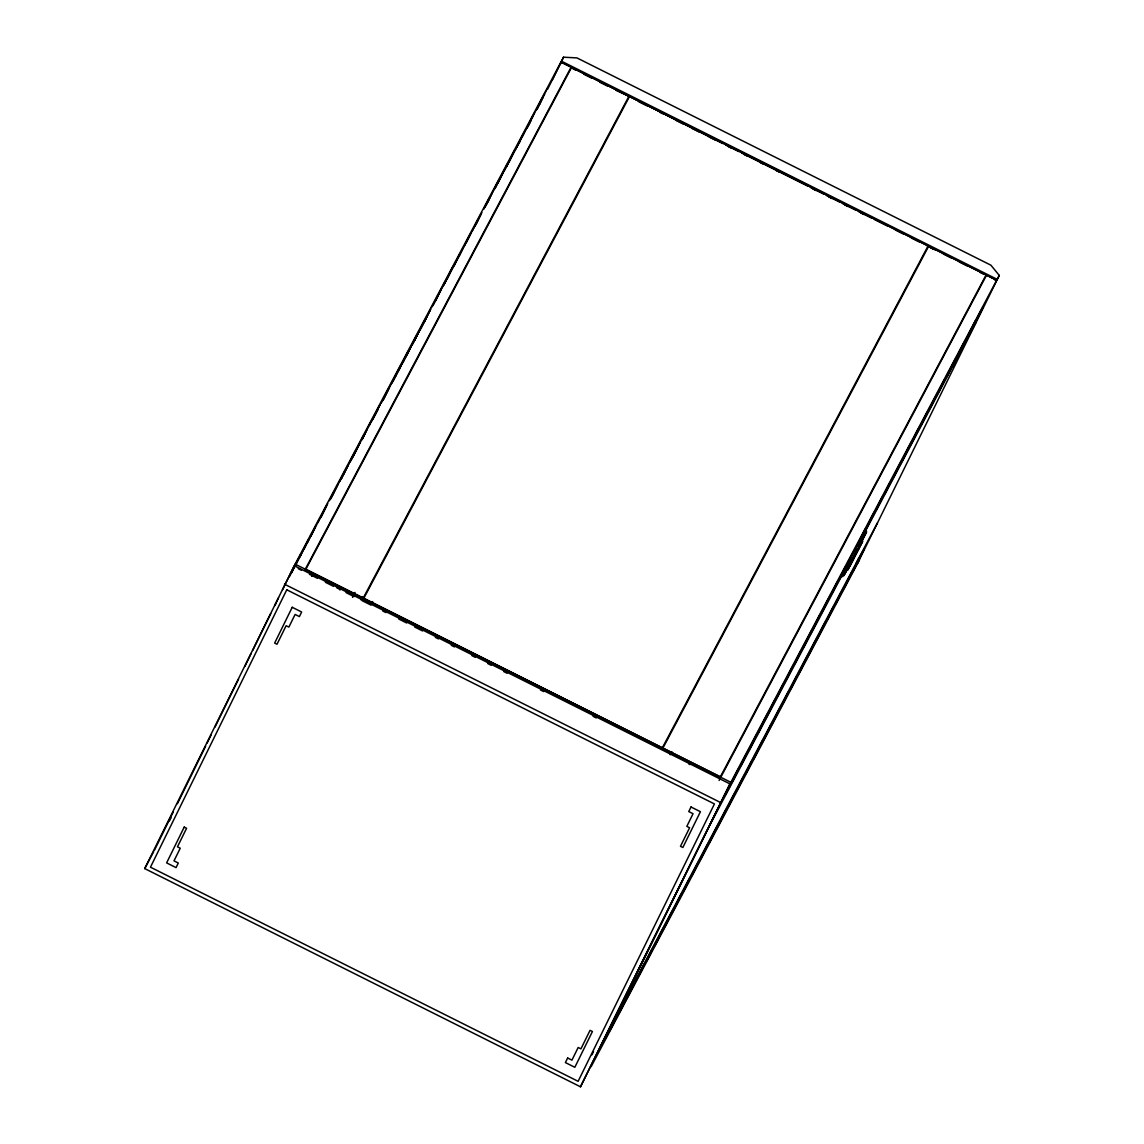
<?xml version="1.0" encoding="UTF-8"?>
<svg xmlns="http://www.w3.org/2000/svg" width="1144" height="1144" viewBox="0 0 1144 1144"><rect width="100%" height="100%" fill="white"/><g stroke="black" fill="none" stroke-linecap="round" stroke-linejoin="round"><path stroke-width="1.5" d="M851.064 562.548L849.692 565.308L850.779 563.277M851.865 561.132L852.881 559.001L851.794 561.089M862.276 540.197L862.647 539.41L862.133 540.34M846.603 570.255L845.988 571.6L846.674 570.313M847.046 569.354L847.918 569.784L862.647 541.427L850.95 563.792L850.149 563.391L851.679 560.417L849.62 564.164M849.506 565.708L850.063 564.535M861.518 541.741L861.847 541.026L862.447 541.77M861.961 540.869L862.361 539.925M846.403 570.656L847.404 568.611M852.137 560.403L853.395 557.957M850.521 564.635L849.849 566.066L850.578 564.678M853.624 558.587L853.209 559.445L853.581 558.544M861.175 542.456L862.161 540.468M846.918 569.569L847.876 567.653M850.721 563.234L850.092 564.593M852.209 560.446L852.923 559.03M860.731 543.357L861.646 541.527M850.893 563.863L850.407 564.864L850.979 563.921M853.324 559.23L852.823 560.217L853.252 559.173M144.73 868.596L294.265 565.737L730.015 783.926L580.48 1086.8L144.73 868.596L153.682 851.694M154.497 850.149L173.345 811.811M177.391 803.703L205.634 746.231M207.107 743.099L211.039 735.106M214.958 727.112L238.567 679.193M244.845 666.423L251.079 653.61M252.695 650.464L270.713 613.67M278.564 597.697L274.66 605.777L276.319 602.616M282.525 589.746L295.123 564.121L561.003 61.962L996.739 280.151L730.859 782.324L591.091 1066.737L856.985 564.578L999.27 275.404L990.89 265.179L576.933 57.901L563.52 57.2L547.618 89.189M289.546 576.562L297.068 561.489L296.653 562.276M291.52 572.944L301.258 553.567M294.98 566.409L304.719 547.047M299.914 556.985L308.594 539.725M304.118 548.934L312.04 533.19L311.626 533.976M307.564 542.399L315.501 526.655M310.696 536.593L319.691 518.747M317.875 522.622L323.566 511.425M320.263 518.332L326.612 505.691M321.064 517.145L327.756 503.517M329.4 500.729L333.948 491.834M330.702 498.941L338.138 483.926M331.86 496.768L340.111 480.294M339.854 481.338L345.459 470.07M341.069 479.35L348.505 464.335M342.957 475.79L352.381 457.014L351.966 457.8M350.207 461.876L356.985 448.305M351.78 458.916L360.031 442.571M354.483 454.025L363.906 435.249L363.477 436.036M361.661 439.925L367.367 428.714L366.938 429.515M362.133 439.453L370.813 422.193M369.312 425.353L375.432 413.484M371.7 421.063L377.734 409.137L377.305 409.924M380.838 403.589L385.8 393.893L385.385 394.694M382.153 401.658L389.26 387.373L388.831 388.159M391.291 384.055L396.167 374.317L395.752 375.103M392.506 382.196L400.772 365.608L400.357 366.395M401.744 364.664L407.693 352.552L407.278 353.339M402.888 362.619L411.154 346.017L410.725 346.804M407.078 354.568L415.758 337.308L415.343 338.095M412.026 345.016L419.219 330.788L418.804 331.574M413.67 342.228L415.901 337.695M416.23 336.965L422.679 324.252L422.25 325.039M419.691 330.444L427.284 315.544M423.966 322.579L430.745 309.023L423.623 323.437M432.375 306.363L437.651 295.953L437.237 296.754M433.605 304.375L441.112 289.432L440.697 290.218M435.564 300.886L442.27 287.258L441.841 288.045M443.815 284.541L445.717 280.723M442.728 286.915L449.177 274.188M443.958 284.928L452.638 267.667L452.223 268.454M447.089 279.122L456.098 261.132L455.669 261.933M453.181 267.381L459.545 254.612M454.325 265.337L463.735 246.689M458.944 256.628L467.195 240.168M464.636 245.56L471.071 232.847M571.256 67.954L305.605 569.698L720.134 777.276L985.799 275.532M466.595 242.056L474.531 226.312M472.286 230.988L477.992 219.777L477.563 220.577M474.674 226.698L481.023 214.042M475.904 224.71L481.853 212.584M483.826 209.095L489.518 198.012M485.042 207.236L492.549 192.278M487.001 203.732L493.707 190.104M494.194 189.504L496.424 184.956L496.01 185.757M494.179 189.632L501.029 176.248M495.495 187.702L504.075 170.513M497.797 183.355L507.95 163.192L507.536 163.992M504.633 170.227L511.411 156.671M514.442 150.922L506.592 166.738L507.007 165.937M508.894 162.376L519.476 141.427M515 150.65L522.937 134.906M519.204 142.6L525.968 129.158M522.651 136.079L529.844 121.836L529.429 122.637M526.926 128.214L533.304 115.315L532.875 116.102M531.474 119.19L528.499 125.254L528.914 124.596M531.803 118.475L535.606 110.954M536.479 109.953L541.369 100.071L540.955 100.872M537.294 108.637L544.83 93.551L544.401 94.337M543 97.426L538.867 105.791L539.282 105.005M552.523 79.565L563.52 57.2M363.277 597.983L628.699 96.711M363.821 598.255L629.486 96.511L615.944 90.319M662.39 747.761L928.041 246.017L933.146 249.163M662.934 748.033L928.356 246.761M719.104 780.423L986.328 275.532M591.934 1054.782L593.507 1051.579M580.48 1086.8L730.015 783.926M860.674 543.858L866.509 531.974L865.851 528.313L839.01 580.022M866.251 528.514L841.04 577.334L848.877 560.36M857.6 545.087L865.851 528.313M862.061 536.493L871.485 517.717L871.056 518.518M865.522 529.958L874.931 511.196L874.516 511.983M841.04 577.334L843.986 575.475L866.509 531.974M850.95 563.792L852.337 560.975M856.341 563.048L858.701 558.272M952.809 366.752L954.382 363.563M972.843 326.04L975.56 320.463M847.618 568.153L848.49 566.38M861.003 542.857L859.416 546.031M850.821 564.021L851.336 562.962M852.909 560.059L850.893 564.078M848.419 566.537L849.306 564.736M851.236 561.332L850.464 562.834L851.293 563.091M850.893 562.848L851.937 560.774M852.023 560.832L850.993 562.919M849.02 565.351L851.036 561.389L851.837 561.79L847.918 569.784M850.492 563.878L851.122 562.605M852.294 561.061L852.823 560.002M857.113 550.607L857.914 549.02M850.907 561.575L851.737 559.945M852.423 559.802L852.852 558.973M856.527 551.737L857.256 550.307M858.114 548.591L858.515 549.763M851.579 560.274L852.294 558.873M852.795 559.101L853.181 558.343M295.495 564.45L295.91 563.663M297.798 560.102L298.212 559.302M300.1 555.741L300.529 554.954M310.482 536.164L310.896 535.363M320.849 516.573L321.264 515.772M321.993 514.4L322.422 513.599M324.31 510.038L324.724 509.252M331.217 496.982L331.631 496.196M332.375 494.809L332.79 494.008M334.677 490.447L335.092 489.661M335.821 488.273L336.25 487.487M341.584 477.391L342.013 476.605M342.742 475.218L343.157 474.431M343.901 473.044L344.315 472.243M346.203 468.683L346.618 467.896M347.347 466.509L347.776 465.722M353.11 455.627L353.525 454.84M354.268 453.453L354.683 452.666M355.412 451.279L355.841 450.479M357.729 446.918L358.143 446.131M358.873 444.744L359.287 443.958M362.333 438.223L362.748 437.423M364.636 433.862L365.05 433.076M365.794 431.688L366.209 430.902M368.096 427.341L368.511 426.54M369.24 425.153L369.669 424.367M371.557 420.806L371.972 420.02M372.701 418.632L373.116 417.832M373.859 416.459L374.274 415.658M376.161 412.097L376.576 411.311M378.464 407.75L378.878 406.949M379.622 405.577L380.037 404.776L372.915 419.204L373.344 418.404M380.766 403.389L381.195 402.602M381.924 401.215L382.339 400.429M383.068 399.041L383.497 398.255M384.227 396.868L384.641 396.081M386.529 392.506L386.944 391.72M387.687 390.333L388.102 389.546M389.99 385.986L390.404 385.199M391.148 383.812L391.563 383.011M392.292 381.624L392.707 380.838M393.865 378.664L383.297 399.613L383.712 398.827M394.594 377.277L395.023 376.49M396.897 372.93L397.326 372.129M398.055 370.742L398.469 369.955M399.213 368.568L399.628 367.782M401.515 364.221L401.93 363.435M402.659 362.047L403.088 361.247M403.818 359.859L404.232 359.073L394.809 377.849L395.238 377.062M404.976 357.686L405.391 356.899M406.12 355.512L406.535 354.726M408.422 351.165L408.851 350.364M409.581 348.977L409.995 348.191M411.883 344.63L412.298 343.843M413.041 342.456L413.456 341.67M414.185 340.283L414.614 339.482M416.487 335.921L416.916 335.135M417.646 333.748L418.06 332.961M419.948 329.4L420.363 328.6M421.106 327.213L421.521 326.426M423.409 322.865L423.823 322.079M424.553 320.692L424.982 319.905M425.711 318.518L426.126 317.717M428.013 314.157L428.442 313.37M429.172 311.983L429.586 311.197M431.474 307.636L431.889 306.835M432.632 305.448L433.047 304.661M433.776 303.274L434.191 302.488M434.934 301.101L435.349 300.314M436.078 298.927L436.507 298.141M438.395 294.566L438.81 293.779M439.539 292.392L439.954 291.606M443 285.871L443.414 285.07M444.144 283.683L444.573 282.897M446.46 279.336L446.875 278.55M447.604 277.163L448.019 276.376M449.907 272.815L450.336 272.015M451.065 270.627L451.48 269.841M453.367 266.28L453.782 265.494M454.526 264.107L454.94 263.306M464.893 244.516L465.308 243.729M466.051 242.342L466.466 241.541M475.261 224.925L475.689 224.138M476.419 222.751L476.833 221.965M485.628 205.334L486.057 204.547M486.786 203.16L487.201 202.374M487.945 200.987L488.359 200.2M497.154 183.569L497.583 182.783M498.312 181.395L498.727 180.609M499.47 179.222L499.885 178.435M506.377 166.166L506.792 165.365M508.68 161.804L509.109 161.018M509.838 159.631L510.253 158.844M512.14 155.284L512.555 154.483M513.298 153.11L513.713 152.309M516.745 146.575L517.174 145.788M517.903 144.401L518.318 143.601M520.205 140.04L520.62 139.253M521.364 137.866L521.778 137.08M523.666 133.519L524.081 132.718M524.81 131.345L525.239 130.545M527.127 126.984L527.541 126.197M528.271 124.81L528.685 124.024M530.573 120.463L531.002 119.662M531.731 118.275L532.146 117.489M534.034 113.928L534.448 113.142M536.336 109.581L536.765 108.78M537.494 107.393L537.909 106.606M538.638 105.219L539.067 104.433M539.796 103.046L540.211 102.259M542.099 98.699L542.513 97.898M543.257 96.511L543.672 95.724M545.559 92.163L545.974 91.377M546.718 89.99L547.132 89.189M341.799 477.963L342.228 477.177M352.18 458.372L352.595 457.586M353.324 456.199L353.753 455.412M362.548 438.796L362.963 437.995M363.706 436.608L364.121 435.821M364.85 434.434L365.265 433.647M374.074 417.031L374.488 416.23M375.218 414.843L375.647 414.056M376.376 412.669L376.791 411.883M377.534 410.496L377.949 409.709M384.441 397.44L384.856 396.639M385.599 395.266L386.014 394.466M386.743 393.078L387.172 392.292M387.902 390.905L388.317 390.118M389.046 388.731L389.475 387.945M393.665 380.022L394.079 379.236M395.967 375.675L396.382 374.874M397.125 373.502L397.54 372.701M398.269 371.314L398.684 370.527M399.428 369.14L399.842 368.354M400.572 366.967L401.001 366.18M404.032 360.432L404.447 359.645M405.191 358.258L405.605 357.471M406.334 356.084L406.763 355.298M407.493 353.911L407.907 353.11M408.637 351.737L409.066 350.936M409.795 349.549L410.21 348.763M410.953 347.376L411.368 346.589M412.097 345.202L412.512 344.415M414.4 340.855L414.829 340.054M415.558 338.667L415.973 337.88M416.716 336.493L417.131 335.707M417.86 334.32L418.275 333.533M419.019 332.146L419.433 331.345M420.163 329.972L420.592 329.172M421.321 327.785L421.736 326.998M422.465 325.611L422.894 324.825M424.781 321.264L425.196 320.463M425.925 319.09L426.354 318.289M507.75 164.55L508.165 163.764M516.959 147.147L517.388 146.36M518.118 144.973L518.532 144.173M519.276 142.785L519.691 141.999M527.341 127.556L527.756 126.77M529.643 123.209L530.058 122.408M530.787 121.021L531.216 120.234M537.709 107.965L538.123 107.178M540.011 103.618L540.426 102.831M561.632 63.478L562.062 62.677L995.595 279.765L995.166 280.566M169.498 820.849L169.913 820.062M170.656 818.675L171.071 817.889M311.654 576.261L313.313 573.115M352.638 596.768L354.297 593.622M352.524 597.125L355.026 592.406M360.717 599.713L362.391 596.567M370.542 604.704L372.215 601.558M371.085 604.976L372.758 601.83M670.198 754.754L671.871 751.608M999.27 275.404L997.168 279.35L561.432 61.161M731.631 781.867L732.046 781.066M732.775 779.679L733.19 778.892M733.933 777.505L734.348 776.719L724.924 795.495L725.353 794.694M735.077 775.332L735.506 774.545M736.236 773.158L736.65 772.372M737.379 770.984L737.808 770.184M738.952 768.01L728.385 788.96L728.799 788.173M739.696 766.623L740.111 765.836M740.84 764.449L741.269 763.663M742.413 761.489L731.845 782.439M743.142 760.102L743.571 759.301M744.301 757.914L744.715 757.128M745.459 755.741L745.874 754.954L735.292 775.904M746.603 753.567L747.018 752.781M747.761 751.394L748.176 750.607M748.905 749.22L749.334 748.419L739.911 767.195L740.325 766.409M750.064 747.032L750.478 746.245M751.222 744.858L751.637 744.072M752.366 742.685L752.781 741.898L743.371 760.674L743.786 759.873M753.524 740.511L753.939 739.725M754.668 738.338L755.097 737.537M755.826 736.15L756.241 735.363M757.399 733.19L746.817 754.139L747.246 753.353M758.129 731.803L758.543 731.016M759.287 729.629L759.702 728.842M760.431 727.455L760.846 726.654L750.278 747.604M761.589 725.267L762.004 724.481M762.733 723.094L763.162 722.307M763.892 720.92L764.306 720.134L754.883 738.91L755.312 738.109M765.05 718.747L765.465 717.96M766.194 716.573L766.609 715.772M767.352 714.399L767.767 713.599L758.343 732.374L758.758 731.588M768.496 712.212L768.925 711.425M769.655 710.038L770.069 709.251M770.799 707.864L771.228 707.078L761.804 725.839L762.219 725.053M771.957 705.691L772.372 704.89M773.115 703.517L773.53 702.716M774.259 701.329L774.688 700.543M775.832 698.369L765.264 719.319L765.679 718.518M776.561 696.982L776.99 696.196M777.72 694.808L778.134 694.008M778.878 692.635L779.293 691.834L768.711 712.784M780.022 690.447L780.437 689.66M781.18 688.273L781.595 687.487M782.324 686.1L782.753 685.313L773.33 704.075L773.744 703.288M783.483 683.926L783.897 683.125M784.627 681.752L785.056 680.952M785.785 679.565L786.2 678.778L776.79 697.554L777.205 696.753M786.943 677.391L787.358 676.604M788.087 675.217L788.516 674.431M789.246 673.044L789.66 672.243M790.819 670.069L780.237 691.019L780.666 690.232M791.548 668.682L791.963 667.896M792.706 666.509L793.121 665.722M794.265 663.549L783.697 684.498M795.009 662.161L795.423 661.361M796.152 659.988L796.581 659.187M797.311 657.8L797.726 657.013L787.158 677.963M798.469 655.626L798.884 654.84M799.613 653.453L800.028 652.666M800.771 651.279L801.186 650.478L791.762 669.254L792.177 668.468M801.915 649.106L802.344 648.305M803.074 646.918L803.488 646.131M804.218 644.744L804.647 643.958L795.223 662.733L795.638 661.933M805.376 642.571L805.791 641.784M806.534 640.397L806.949 639.596M807.678 638.223L808.093 637.423M809.251 635.249L798.684 656.198L799.098 655.412M809.981 633.862L810.41 633.075M811.139 631.688L811.554 630.902M812.712 628.714L802.13 649.663M813.441 627.341L813.856 626.54M814.599 625.153L815.014 624.367M815.744 622.979L816.173 622.193L805.591 643.142M816.902 620.806L817.316 620.019M818.046 618.632L818.475 617.832M819.204 616.459L819.619 615.658L810.209 634.434L810.624 633.647M820.362 614.271L820.777 613.484M821.506 612.097L821.935 611.311M822.665 609.924L823.079 609.137L813.656 627.899L814.085 627.112M823.809 607.75L824.238 606.949M824.967 605.576L825.382 604.776M826.125 603.388L826.54 602.602M827.684 600.428L817.116 621.378L817.531 620.591M828.428 599.041L828.842 598.255M829.572 596.868L830.001 596.067M831.145 593.893L820.577 614.843M831.874 592.506L832.303 591.72M833.032 590.333L833.447 589.546M834.191 588.159L834.605 587.372L824.037 608.322M835.334 585.985L835.764 585.185M836.493 583.812L836.907 583.011M837.637 581.624L838.066 580.837L828.642 599.613L829.057 598.827M838.795 579.45L839.21 578.664M839.953 577.277L840.368 576.49M841.097 575.103L841.512 574.302L832.103 593.078L832.517 592.292M842.256 572.929L842.67 572.129M843.4 570.742L843.829 569.955M844.558 568.568L844.973 567.781M846.131 565.608L835.549 586.557L835.978 585.757M868.754 522.865L869.183 522.079M869.912 520.692L870.327 519.891M872.214 516.33L872.629 515.544M873.372 514.156L873.787 513.37M875.675 509.809L876.089 509.008M876.819 507.636L877.248 506.835M877.977 505.448L878.392 504.661L868.968 523.437L869.397 522.651M879.121 503.274L879.55 502.488M880.279 501.101L880.694 500.314M881.438 498.927L881.852 498.126M883.011 495.953L872.429 516.902L872.843 516.116M883.74 494.565L884.155 493.779M884.884 492.392L885.313 491.605M886.457 489.432L875.889 510.381M887.201 488.045L887.615 487.244M888.345 485.871L888.759 485.07M889.503 483.683L889.918 482.897L879.35 503.846M890.647 481.51L891.076 480.723M891.805 479.336L892.22 478.549M892.949 477.162L893.378 476.362L883.954 495.137L884.369 494.351M894.107 474.989L894.522 474.188M895.266 472.801L895.68 472.014M896.41 470.627L896.839 469.841L887.415 488.617L887.83 487.816M897.568 468.454L897.983 467.667M898.712 466.28L899.141 465.479M899.87 464.106L900.285 463.306M901.443 461.132L890.861 482.082L891.29 481.295M902.173 459.745L902.587 458.958M903.331 457.571L903.746 456.785M904.475 455.398L904.904 454.597L894.322 475.561M905.633 453.224L906.048 452.423M906.792 451.036L907.206 450.25M907.936 448.863L908.35 448.076L898.941 466.852L899.356 466.051M909.094 446.689L909.509 445.903M910.238 444.516L910.667 443.715M911.396 442.342L911.811 441.541L902.387 460.317L902.816 459.531M912.54 440.154L912.969 439.368M913.699 437.98L914.113 437.194M914.857 435.807L915.271 435.02M916.43 432.832L905.848 453.796L906.262 452.995M917.159 431.46L917.574 430.659M918.303 429.272L918.732 428.485M919.876 426.312L909.308 447.261M920.62 424.924L921.034 424.138M921.764 422.751L922.178 421.95M922.922 420.577L923.337 419.776L912.769 440.726M924.066 418.389L924.495 417.603M925.224 416.216L925.639 415.429M926.368 414.042L926.797 413.256L917.374 432.032L917.788 431.231M927.527 411.869L927.941 411.068M928.685 409.695L929.1 408.894M929.829 407.507L930.258 406.721L920.834 425.497L921.249 424.71M930.987 405.333L931.402 404.547M932.131 403.16L932.56 402.373M933.289 400.986L933.704 400.185M934.862 398.012L924.28 418.961L924.709 418.175M935.592 396.625L936.006 395.838M936.75 394.451L937.165 393.665M938.323 391.491L927.741 412.441M939.052 390.104L939.467 389.303M940.196 387.93L940.625 387.13M941.355 385.743L941.769 384.956L931.202 405.906M942.513 383.569L942.928 382.782M943.657 381.395L944.086 380.609M944.815 379.222L945.23 378.435L935.806 397.197L936.235 396.41M945.959 377.048L946.388 376.247M947.118 374.86L947.532 374.074M948.276 372.687L948.691 371.9L939.267 390.676L939.682 389.875M949.42 370.513L949.835 369.726M950.578 368.339L950.993 367.553M951.722 366.166L952.151 365.365M953.295 363.191L942.727 384.141L943.142 383.354M954.039 361.804L954.454 361.018M955.183 359.631L955.597 358.844M956.756 356.671L946.188 377.62M957.485 355.283L957.914 354.483M958.643 353.096L959.058 352.309M959.787 350.922L960.216 350.135L949.634 371.085M960.946 348.748L961.36 347.962M962.104 346.575L962.519 345.788M963.248 344.401L963.677 343.6L954.253 362.376L954.668 361.59M964.406 342.213L964.821 341.427M965.55 340.04L965.979 339.253M966.709 337.866L967.123 337.08L957.7 355.855L958.129 355.055M967.867 335.692L968.282 334.906M969.011 333.519L969.426 332.718M970.169 331.331L970.584 330.544M971.742 328.371L961.16 349.32L961.575 348.534M972.471 326.984L972.886 326.197M973.615 324.81L974.044 324.024M975.188 321.836L964.621 342.785M975.932 320.449L976.347 319.662M977.076 318.275L977.505 317.489M978.234 316.101L978.649 315.315L968.081 336.264M979.378 313.928L979.807 313.141M980.537 311.754L980.951 310.953M981.695 309.566L982.11 308.78L972.686 327.556L973.101 326.769M982.839 307.393L983.254 306.606L976.147 321.021L976.561 320.234M726.082 793.321L726.497 792.52M727.226 791.133L727.655 790.347M729.543 786.786L729.958 785.999M730.687 784.612L731.102 783.812M732.989 780.251L733.418 779.464M734.148 778.077L734.562 777.291M736.45 773.73L736.865 772.929M737.608 771.556L738.023 770.756M738.752 769.369L739.181 768.582M741.055 765.021L741.484 764.235M742.213 762.848L742.628 762.047M744.515 758.486L744.93 757.7M745.673 756.313L746.088 755.526M747.976 751.966L748.39 751.165M749.12 749.792L749.549 748.991M751.436 745.43L751.851 744.644M752.58 743.257L753.009 742.47M753.739 741.083L754.153 740.282M756.041 736.722L756.456 735.935M757.199 734.548L757.614 733.762M759.502 730.201L759.916 729.4M760.646 728.027L761.075 727.226M762.962 723.666L763.377 722.879M764.106 721.492L764.521 720.706M766.409 717.145L766.837 716.344M767.567 714.957L767.981 714.171M769.869 710.61L770.284 709.823M771.027 708.436L771.442 707.635M772.171 706.263L772.6 705.462M774.474 701.901L774.903 701.115M775.632 699.728L776.047 698.941M777.934 695.38L778.349 694.58M779.093 693.192L779.507 692.406M781.395 688.845L781.81 688.059M782.539 686.672L782.968 685.871M784.856 682.31L785.27 681.524M785.999 680.137L786.428 679.35M788.302 675.789L788.731 674.989M789.46 673.616L789.875 672.815M790.618 671.428L791.033 670.641M792.921 667.081L793.335 666.294M794.065 664.907L794.494 664.106M796.367 660.546L796.796 659.759M797.525 658.372L797.94 657.586M799.828 654.025L800.257 653.224M800.986 651.851L801.401 651.05M803.288 647.49L803.703 646.703M804.446 645.316L804.861 644.53M806.749 640.969L807.163 640.168M807.893 638.781L808.322 637.994M809.051 636.607L809.466 635.821M811.353 632.26L811.768 631.459M812.512 630.087L812.926 629.286M814.814 625.725L815.229 624.939M815.958 623.552L816.387 622.765M818.275 619.204L818.689 618.404M819.419 617.016L819.833 616.23M821.721 612.669L822.15 611.883M822.879 610.496L823.294 609.709M825.181 606.134L825.596 605.348M826.34 603.961L826.754 603.174M827.484 601.787L827.913 601M829.786 597.44L830.215 596.639M830.944 595.252L831.359 594.465M833.247 590.905L833.676 590.118M834.405 588.731L834.82 587.944M836.707 584.369L837.122 583.583M837.866 582.196L838.28 581.409M866.666 527.784L867.081 526.998M867.824 525.611L868.239 524.824M870.126 521.264L870.541 520.463M871.285 519.076L871.699 518.289M873.587 514.728L874.002 513.942M874.731 512.555L875.16 511.768M877.033 508.193L877.462 507.407M878.192 506.02L878.606 505.233M880.494 501.673L880.923 500.886M881.652 499.499L882.067 498.698M882.796 497.325L883.225 496.525M885.113 492.964L885.527 492.177M886.257 490.79L886.671 490.004M888.559 486.443L888.988 485.642M889.717 484.255L890.132 483.469M892.02 479.908L892.434 479.121M893.178 477.734L893.593 476.934M895.48 473.373L895.895 472.586M896.624 471.199L897.053 470.413M897.783 469.026L898.197 468.239M900.085 464.678L900.5 463.878M901.243 462.491L901.658 461.704M903.545 458.143L903.96 457.357M904.704 455.97L905.119 455.169M907.006 451.608L907.421 450.822M908.15 449.435L908.579 448.648M910.452 445.087L910.881 444.287M911.611 442.914L912.025 442.113M913.913 438.552L914.328 437.766M915.071 436.379L915.486 435.592M916.215 434.205L916.644 433.404M918.532 429.844L918.947 429.057M919.676 427.67L920.091 426.884M921.978 423.323L922.407 422.522M923.136 421.149L923.551 420.348M925.439 416.788L925.854 416.001M926.597 414.614L927.012 413.828M928.899 410.267L929.314 409.466M930.043 408.079L930.472 407.293M932.36 403.732L932.775 402.945M933.504 401.558L933.919 400.757M934.662 399.385L935.077 398.584M936.965 395.023L937.379 394.237M938.109 392.85L938.538 392.063M940.425 388.502L940.84 387.702M941.569 386.314L941.998 385.528M943.871 381.967L944.3 381.181M945.03 379.794L945.444 378.993M947.332 375.432L947.747 374.646M948.49 373.259L948.905 372.472M950.793 368.911L951.207 368.111M951.937 366.738L952.366 365.937M953.095 364.55L953.51 363.763M955.397 360.203L955.826 359.416M956.556 358.029L956.97 357.228M958.858 353.668L959.273 352.881M960.016 351.494L960.431 350.707M962.318 347.147L962.733 346.346M963.462 344.973L963.891 344.172M965.779 340.612L966.194 339.825M966.923 338.438L967.338 337.652M969.225 334.091L969.654 333.29M970.384 331.903L970.798 331.116M971.528 329.729L971.957 328.943M973.844 325.382L974.259 324.581M974.988 323.209L975.417 322.408M710.395 823.966L848.347 563.42M859.23 542.885L860.889 539.725M865.079 531.831L976.275 321.807M848.734 566.309L846.474 570.713L844.072 569.512M849.177 565.579L856.899 550.908M843.986 575.475L848.776 566.437M850.364 563.434L853.553 557.4M855.154 554.382L859.144 546.861M611.568 1025.095L877.448 522.922M612.326 1024.638L612.741 1023.837M613.484 1022.45L613.899 1021.663M614.628 1020.276L615.043 1019.49L605.634 1038.266L606.048 1037.465M615.787 1018.103L616.201 1017.316M616.931 1015.929L617.36 1015.143M618.089 1013.756L618.504 1012.955M619.662 1010.781L609.08 1031.731L609.509 1030.944M620.391 1009.394L620.806 1008.608M621.549 1007.221L621.964 1006.434M623.122 1004.26L612.54 1025.21M623.852 1002.873L624.266 1002.072M624.996 1000.685L625.425 999.899M626.154 998.512L626.569 997.725L616.001 1018.675M627.312 996.338L627.727 995.552M628.456 994.165L628.871 993.378M629.615 991.991L630.029 991.19L620.606 1009.966L621.035 1009.18M630.759 989.803L631.188 989.017M631.917 987.629L632.332 986.843M633.061 985.456L633.49 984.669L624.066 1003.445L624.481 1002.644M634.219 983.282L634.634 982.496M635.378 981.109L635.792 980.308M636.522 978.921L636.951 978.134M638.095 975.961L627.527 996.91L627.942 996.124M638.824 974.574L639.253 973.787M639.982 972.4L640.397 971.614M641.14 970.226L641.555 969.426L630.973 990.375M642.284 968.038L642.699 967.252M643.443 965.865L643.857 965.078M644.587 963.691L645.016 962.905L635.592 981.681L636.007 980.88M645.745 961.518L646.16 960.731M646.903 959.344L647.318 958.543M648.047 957.156L648.462 956.37L639.053 975.146L639.467 974.359M649.206 954.983L649.62 954.196M650.35 952.809L650.779 952.022M651.508 950.635L651.923 949.849L642.499 968.611L642.928 967.824M652.652 948.462L653.081 947.661M653.81 946.274L654.225 945.487M654.969 944.1L655.383 943.314M656.542 941.14L645.96 962.09L646.374 961.289M657.271 939.753L657.686 938.967M658.415 937.579L658.844 936.779M659.573 935.392L659.988 934.605L649.42 955.555M660.731 933.218L661.146 932.431M661.875 931.044L662.29 930.258M663.034 928.871L663.448 928.084L654.025 946.846L654.439 946.059M664.178 926.697L664.607 925.896M665.336 924.509L665.751 923.723M666.48 922.336L666.909 921.549L657.485 940.325L657.9 939.524M667.638 920.162L668.053 919.376M668.797 917.989L669.211 917.202M669.941 915.815L670.37 915.014M671.514 912.841L660.946 933.79L661.361 933.004M672.243 911.453L672.672 910.667M673.401 909.28L673.816 908.493M674.974 906.32L664.392 927.269M675.704 904.933L676.118 904.132M676.862 902.745L677.277 901.958M678.006 900.571L678.435 899.785L667.853 920.734M679.164 898.397L679.579 897.611M680.308 896.224L680.737 895.437M681.466 894.05L681.881 893.249L672.472 912.025L672.886 911.239M682.625 891.877L683.039 891.076M683.769 889.689L684.198 888.902M684.927 887.515L685.342 886.729L675.918 905.505L676.347 904.704M686.071 885.342L686.5 884.555M687.229 883.168L687.644 882.367M688.388 880.994L688.802 880.194M689.946 878.02L679.379 898.969L679.793 898.183M690.69 876.633L691.105 875.846M691.834 874.459L692.263 873.673M693.407 871.485L682.839 892.434M694.151 870.112L694.565 869.311M695.295 867.924L695.709 867.138M696.453 865.751L696.868 864.964L686.3 885.914M697.597 863.577L698.026 862.79M698.755 861.403L699.17 860.603M699.899 859.23L700.328 858.429L690.904 877.205L691.319 876.418M701.058 857.042L701.472 856.255M702.216 854.868L702.63 854.082M703.36 852.695L703.789 851.908L694.365 870.67L694.78 869.883M704.518 850.521L704.933 849.72M705.662 848.347L706.091 847.547M706.82 846.16L707.235 845.373M708.393 843.199L697.811 864.149L698.24 863.348M709.123 841.812L709.537 841.026M710.281 839.639L710.696 838.838M711.854 836.664L701.272 857.614M712.583 835.277L712.998 834.491M713.727 833.104L714.156 832.317M714.886 830.93L715.3 830.144L704.733 851.093M716.044 828.756L716.459 827.956M717.188 826.583L717.617 825.782M718.346 824.395L718.761 823.609L709.337 842.384L709.766 841.584M719.49 822.221L719.919 821.435M720.648 820.048L721.063 819.261M721.807 817.874L722.221 817.073L712.798 835.849L713.212 835.063M722.951 815.701L723.365 814.9M724.109 813.513L724.524 812.726M725.253 811.339L725.682 810.553M726.826 808.379L716.258 829.329L716.673 828.528M727.555 806.992L727.984 806.191M728.714 804.818L729.128 804.017M730.287 801.844L719.719 822.793M731.016 800.457L731.445 799.67M732.174 798.283L732.589 797.497M733.318 796.11L733.747 795.309L723.165 816.258M734.477 793.936L734.891 793.135M735.635 791.748L736.05 790.962M736.779 789.574L737.194 788.788L727.784 807.564L728.199 806.763M737.937 787.401L738.352 786.614M739.081 785.227L739.51 784.426M740.239 783.054L740.654 782.253L731.231 801.029L731.659 800.242M741.398 780.866L741.812 780.079M742.542 778.692L742.956 777.906M743.7 776.519L744.115 775.732M745.273 773.544L734.691 794.494L735.106 793.707M746.002 772.171L746.417 771.371M747.146 769.984L747.575 769.197M748.719 767.023L738.152 787.973M749.463 765.636L749.878 764.85M750.607 763.463L751.022 762.662M751.765 761.289L752.18 760.488L741.612 781.438M752.909 759.101L753.338 758.315M754.068 756.928L754.482 756.141M755.226 754.754L755.641 753.967L746.217 772.729L746.632 771.943M756.37 752.58L756.785 751.78M757.528 750.407L757.943 749.606M758.672 748.219L759.101 747.432L749.678 766.208L750.092 765.422M759.831 746.045L760.245 745.259M760.974 743.872L761.404 743.085M762.133 741.698L762.548 740.897M763.706 738.724L753.138 759.673L753.553 758.887M764.435 737.337L764.864 736.55M765.593 735.163L766.008 734.376M767.166 732.203L756.584 753.152M767.896 730.816L768.31 730.015M769.054 728.642L769.469 727.841M770.198 726.454L770.613 725.668L760.045 746.617M771.356 724.281L771.771 723.494M772.5 722.107L772.929 721.321M773.659 719.933L774.073 719.133L764.65 737.909L765.079 737.122M774.803 717.76L775.232 716.959M775.961 715.572L776.376 714.785M777.119 713.398L777.534 712.612L768.11 731.388L768.525 730.587M778.263 711.225L778.692 710.438M779.421 709.051L779.836 708.25M780.566 706.878L780.994 706.077M782.139 703.903L771.571 724.853L771.986 724.066M782.882 702.516L783.297 701.73M784.026 700.342L784.441 699.556M785.184 698.169L785.599 697.368L775.031 718.318M786.328 695.995L786.757 695.194M787.487 693.807L787.901 693.021M788.645 691.634L789.06 690.847L779.636 709.623L780.051 708.822M789.789 689.46L790.204 688.674M790.947 687.287L791.362 686.486M792.091 685.113L792.52 684.312L783.097 703.088L783.511 702.302M793.25 682.925L793.664 682.139M794.394 680.751L794.823 679.965M795.552 678.578L795.967 677.791M797.125 675.603L786.543 696.553L786.972 695.766M797.854 674.231L798.269 673.43M799.012 672.043L799.427 671.256M800.586 669.083L790.004 690.032M801.315 667.696L801.729 666.909M802.473 665.522L802.888 664.721M803.617 663.348L804.032 662.548L793.464 683.497M804.775 661.16L805.19 660.374M805.919 658.987L806.348 658.2M807.078 656.813L807.492 656.027L798.069 674.803L798.498 674.002M808.222 654.64L808.651 653.839M809.38 652.466L809.795 651.665M810.538 650.278L810.953 649.492L801.529 668.268L801.944 667.481M811.682 648.105L812.111 647.318M812.841 645.931L813.255 645.144M813.985 643.757L814.414 642.957M815.558 640.783L804.99 661.732L805.405 660.946M816.301 639.396L816.716 638.609M817.445 637.222L817.86 636.436M819.018 634.262L808.451 655.212M819.747 632.875L820.176 632.074M820.906 630.702L821.321 629.901M822.05 628.514L822.479 627.727L811.897 648.677M823.208 626.34L823.623 625.553M824.366 624.166L824.781 623.38M825.51 621.993L825.939 621.192L816.516 639.968L816.93 639.181M826.669 619.819L827.083 619.018M827.813 617.631L828.242 616.845M828.971 615.458L829.386 614.671L819.962 633.447L820.391 632.646M830.129 613.284L830.544 612.498M831.273 611.111L831.688 610.31M832.432 608.937L832.846 608.136M834.005 605.962L823.423 626.912L823.852 626.125M834.734 604.575L835.149 603.789M835.892 602.402L836.307 601.615M837.451 599.427L826.883 620.391M838.194 598.055L838.609 597.254M839.339 595.867L839.767 595.08M840.497 593.693L840.911 592.907L830.344 613.856M841.641 591.519L842.07 590.733M842.799 589.346L843.214 588.545M843.957 587.172L844.372 586.371L834.948 605.147L835.363 604.361M845.101 584.984L845.516 584.198M846.26 582.811L846.674 582.024M847.404 580.637L847.833 579.851L838.409 598.627L838.824 597.826M848.562 578.464L848.977 577.663M849.72 576.29L850.135 575.489M850.864 574.102L851.279 573.316M852.437 571.142L841.87 592.091L842.284 591.305M853.167 569.755L853.596 568.968M854.325 567.581L854.74 566.78M855.898 564.607L845.316 585.556M856.627 563.22L857.042 562.433M857.785 561.046L858.2 560.26M858.929 558.873L859.359 558.086L848.776 579.036M860.088 556.699L860.502 555.898M861.232 554.525L861.661 553.725M862.39 552.337L862.805 551.551L853.381 570.327L853.81 569.54M863.548 550.164L863.963 549.377L856.842 563.792L857.256 563.005M606.778 1036.092L607.192 1035.291M607.936 1033.904L608.351 1033.118M610.238 1029.557L610.653 1028.771M611.396 1027.383L611.811 1026.583M613.699 1023.022L614.113 1022.236M614.843 1020.848L615.272 1020.062M617.145 1016.501L617.574 1015.7M618.303 1014.328L618.718 1013.527M619.462 1012.14L619.876 1011.353M621.764 1007.792L622.179 1007.006M622.908 1005.619L623.337 1004.818M625.225 1001.257L625.639 1000.471M626.369 999.084L626.783 998.297M628.671 994.737L629.1 993.936M629.829 992.563L630.244 991.762M632.131 988.201L632.546 987.415M633.29 986.028L633.704 985.241M634.434 983.854L634.863 983.053M636.736 979.493L637.165 978.706M637.894 977.319L638.309 976.533M640.197 972.972L640.611 972.171M641.355 970.798L641.77 969.998M643.657 966.437L644.072 965.65M644.816 964.263L645.23 963.477M647.118 959.916L647.533 959.115M648.262 957.728L648.691 956.942M650.564 953.381L650.993 952.594M651.722 951.207L652.137 950.407M652.881 949.034L653.296 948.233M655.183 944.672L655.598 943.886M656.327 942.499L656.756 941.712M658.644 938.151L659.058 937.351M659.788 935.964L660.202 935.177M662.09 931.616L662.519 930.83M663.248 929.443L663.663 928.642M665.551 925.081L665.965 924.295M666.709 922.908L667.124 922.121M669.011 918.561L669.426 917.76M670.155 916.387L670.584 915.586M671.313 914.199L671.728 913.412M673.616 909.852L674.03 909.065M674.774 907.678L675.189 906.877M677.076 903.317L677.491 902.53M678.22 901.143L678.649 900.357M680.537 896.796L680.952 895.995M681.681 894.622L682.11 893.821M683.983 890.261L684.412 889.474M685.142 888.087L685.556 887.301M687.444 883.74L687.859 882.939M688.602 881.552L689.017 880.766M689.746 879.379L690.175 878.592M692.048 875.031L692.477 874.231M693.207 872.858L693.621 872.057M695.509 868.496L695.938 867.71M696.667 866.323L697.082 865.536M698.97 861.975L699.384 861.175M700.128 859.787L700.543 859.001M702.43 855.44L702.845 854.654M703.574 853.267L704.003 852.466M705.891 848.905L706.306 848.119M707.035 846.732L707.45 845.945M708.193 844.558L708.608 843.771M710.495 840.211L710.91 839.41M711.639 838.023L712.068 837.236M713.956 833.676L714.371 832.889M715.1 831.502L715.529 830.701M717.402 827.141L717.831 826.354M718.561 824.967L718.975 824.181M720.863 820.62L721.278 819.819M722.021 818.446L722.436 817.645M724.324 814.085L724.738 813.298M725.468 811.911L725.897 811.125M726.626 809.737L727.041 808.937M728.928 805.376L729.357 804.589M730.087 803.202L730.501 802.416M732.389 798.855L732.803 798.069M733.547 796.682L733.962 795.881M735.849 792.32L736.264 791.534M736.993 790.146L737.422 789.36M739.296 785.799L739.725 784.999M740.454 783.611L740.869 782.825M742.756 779.264L743.185 778.478M743.915 777.091L744.329 776.304M745.059 774.917L745.488 774.116M747.375 770.556L747.79 769.769M748.519 768.382L748.934 767.595M750.821 764.035L751.25 763.234M751.98 761.847L752.394 761.06M754.282 757.5L754.697 756.713M755.44 755.326L755.855 754.539M757.743 750.964L758.157 750.178M758.887 748.791L759.316 748.004M761.203 744.444L761.618 743.657M762.347 742.27L762.776 741.469M763.506 740.082L763.92 739.296M765.808 735.735L766.223 734.949M766.966 733.561L767.381 732.775M769.269 729.2L769.683 728.413M770.413 727.026L770.841 726.24M772.715 722.679L773.144 721.893M773.873 720.505L774.288 719.705M776.175 716.144L776.604 715.357M777.334 713.97L777.748 713.184M778.478 711.797L778.907 711.01M780.794 707.435L781.209 706.649M781.938 705.262L782.353 704.475M784.241 700.914L784.67 700.128M785.399 698.741L785.814 697.94M787.701 694.379L788.116 693.593M788.859 692.206L789.274 691.419M791.162 687.859L791.576 687.058M792.306 685.671L792.735 684.884M794.622 681.323L795.037 680.537M795.766 679.15L796.181 678.363M796.925 676.976L797.339 676.176M799.227 672.615L799.642 671.828M800.385 670.441L800.8 669.655M802.688 666.094L803.102 665.293M803.832 663.92L804.261 663.12M806.134 659.559L806.563 658.772M807.292 657.385L807.707 656.599M809.594 653.038L810.009 652.237M810.753 650.85L811.168 650.064M813.055 646.503L813.47 645.716M814.213 644.329L814.628 643.529M815.357 642.156L815.772 641.355M817.66 637.794L818.089 637.008M818.818 635.621L819.233 634.834M821.12 631.274L821.535 630.473M822.279 629.086L822.693 628.299M824.581 624.738L824.996 623.952M825.725 622.565L826.154 621.764M828.041 618.203L828.456 617.417M829.186 616.03L829.6 615.243M831.488 611.683L831.917 610.882M832.646 609.509L833.061 608.708M833.79 607.321L834.219 606.534M836.107 602.974L836.521 602.187M837.251 600.8L837.68 599.999M839.553 596.439L839.982 595.652M840.711 594.265L841.126 593.479M843.014 589.918L843.428 589.117M844.172 587.744L844.587 586.943M846.474 583.383L846.889 582.596M847.632 581.209L848.047 580.423M849.935 576.862L850.349 576.061M851.079 574.674L851.508 573.888M852.237 572.5L852.652 571.714M854.539 568.153L854.954 567.352M855.698 565.98L856.112 565.179M857.414 563.763L859.501 559.816M706.749 135.535L571.185 67.053L305.062 569.698L720.448 777.706M709.938 137.137L722.722 143.529M725.925 145.131L738.695 151.537M741.898 153.124L807.392 185.929M810.596 187.53L823.38 193.937M826.569 195.538L839.353 201.93M842.542 203.532L855.326 209.938M858.529 211.526L871.299 217.932M874.502 219.534L887.286 225.926M895.266 229.93L903.259 233.934M911.239 237.938L919.233 241.927M927.226 245.931L935.206 249.935M943.199 253.939L951.193 257.929M959.173 261.933L967.166 265.937M979.95 272.329L983.139 273.931M572.858 68.754L576.047 70.342M584.026 74.346L592.006 78.335M599.985 82.339L607.964 86.329M638.824 101.787L646.818 105.777M659.587 112.183L662.776 113.771M675.546 120.177L683.54 124.167M691.519 128.171L699.499 132.161M707.478 136.165L715.472 140.154M728.242 146.561L731.431 148.162M744.201 154.554L747.404 156.156M760.174 162.548L763.363 164.15M776.132 170.542L779.336 172.143M812.855 188.932L816.044 190.533M828.828 196.925L832.017 198.527M844.787 204.919L847.976 206.521M860.76 212.913L863.949 214.514M849.692 558.072L852.094 559.273M305.834 569.226L720.362 776.805M295.123 564.121L730.859 782.324M298.298 568.697L301.473 570.298M309.452 574.288L317.417 578.278M325.382 582.267L333.347 586.257M346.089 592.635L354.068 596.625M362.033 600.614L369.998 604.604M382.739 610.996L385.928 612.583M398.684 618.976L406.649 622.965M414.614 626.955L422.579 630.945M435.321 637.322L438.509 638.924M451.265 645.302L454.454 646.903M471.971 655.669L475.16 657.271M487.916 663.649L491.091 665.25M503.846 671.628L507.035 673.23M540.497 689.989L543.686 691.577M593.078 716.316L596.267 717.917M284.498 584.184L720.248 802.373M849.277 560.56L850.564 562.104M357.486 594.565A4.333 2.159 26.2 0 1 352.995 594.108M336.808 587.83A4.033 2.016 26.2 0 1 338.667 588.774M339.453 589.374A4.033 2.016 26.2 0 1 340.04 590.032M688.96 764.178A4.033 2.016 26.2 0 1 689.918 764.578M286.772 589.789L150.465 867.181L578.12 1081.323L714.428 803.946L286.772 589.789M184.213 827.098L166.624 862.891L176.047 867.61L178.292 863.034L174.002 860.874L180.237 848.204L177.463 846.817L186.572 828.285L184.213 827.098M292.22 607.292L274.646 643.071L277.005 644.258L286.114 625.725L288.874 627.112L295.109 614.442L299.399 616.587L301.644 612.011L292.22 607.292M567.653 1058L565.408 1062.576L574.831 1067.295L592.42 1031.516L590.047 1030.329L580.938 1048.862L578.178 1047.475L571.943 1060.159L567.653 1058M691.005 806.992L688.759 811.568L693.049 813.713L686.829 826.383L689.589 827.77L680.48 846.303L682.854 847.489L700.428 811.697L691.005 806.992M851.951 559.917L852.423 561.018L851.951 559.917"/></g></svg>
